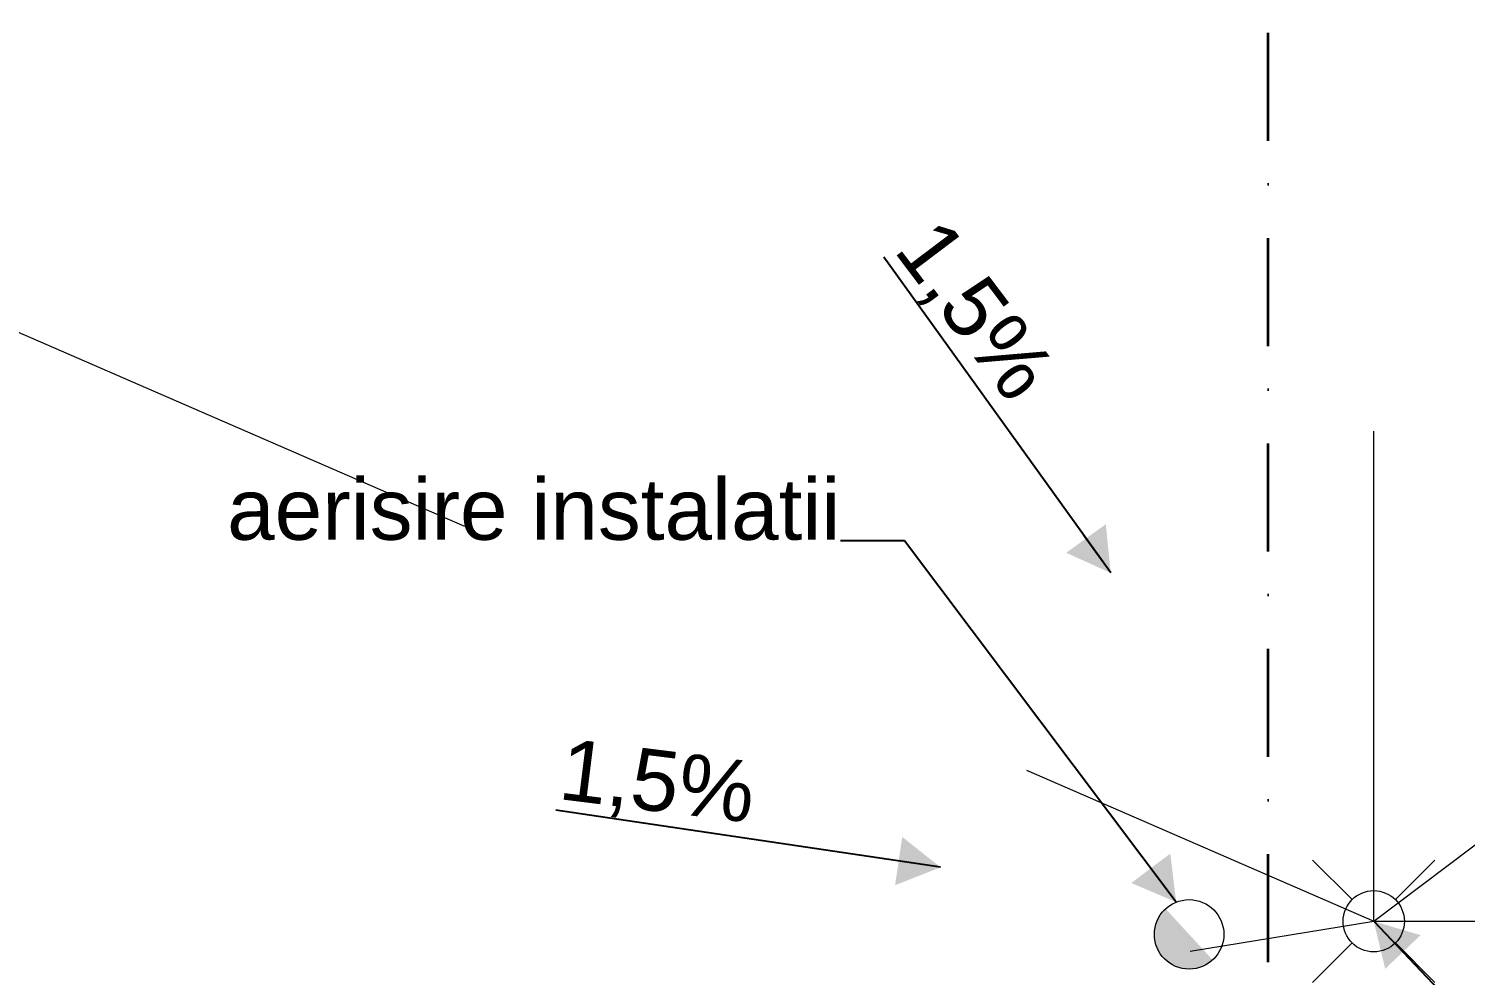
# Model space of a CAD drawing. Header units: millimetres. Extents: x 1322820 to 1391563, y 1051909 to 1098256.
# Drawn here: x 1364055 to 1366400, y 1090981 to 1092527 of the extents above; entities that cross this region are included whole.
import ezdxf
from ezdxf.enums import TextEntityAlignment as Align

# ---------------------------------------------------------------- set-up
doc = ezdxf.new("R2010")
doc.units = ezdxf.units.MM
doc.header["$MEASUREMENT"] = 0
doc.linetypes.add('AStair_dashed', pattern=[1800, 800, -1000])
doc.linetypes.add('Dot & Dashed', pattern=[335.138881, 176.388884, -88.194442, 0, -70.555556])
doc.layers.get('0').update_dxf_attribs({"true_color": 0x787878})
for name, color, linetype, lineweight, true_color in [('arhitectura - adnotatii_Pen_No__1', 7, 'Continuous', 13, 0x787878), ('arhitectura - desen 2D_Pen_No__2', 7, 'Continuous', 13, 0x787878), ('arhitectura - ghena_Pen_No__21', 7, 'Continuous', 20, 0x787878), ('instalatii - echipamente_Pen_No__21', 7, 'Continuous', 20, 0x787878), ('instalatii - echipamente_Pen_No__244', 7, 'Continuous', 13, 0x787878), ('New_arhitectura - axe_Pen_No__201', 7, 'Continuous', 35, 0x787878), ('New_arhitectura - desen 2D_Pen_No__2', 7, 'Continuous', 13, 0x787878)]:
    doc.layers.add(name, color=color, linetype=linetype, lineweight=lineweight, true_color=true_color)
doc.layers.add('arhitectura - ghena', color=7, linetype='Continuous', true_color=0x787878)
doc.layers.add('New_arhitectura - axe', color=7, linetype='Continuous', true_color=0x787878)
doc.styles.add('GENERATED_STYLE_1', font='arialbd.ttf')
doc.styles.add('GENERATED_STYLE_2', font='arial.ttf')
doc.dimstyles.new('GENERATED_STYLE__2', dxfattribs={"dimtxt": 0.18, "dimasz": 76, "dimexe": 0.18, "dimexo": 0.0625, "dimgap": 0.09, "dimtad": 0, "dimtih": 1, "dimtoh": 1, "dimdec": 4, "dimzin": 0, "dimdsep": 46, "dimcen": 0.09, "dimadec": 0, "dimazin": 0, "dimtfac": 1, "dimtdec": 4, "dimtmove": 0, "dimatfit": 3, "dimldrblk": 'ARROWHEAD_16', "dimfxl": 1, "dimtolj": 1, "dimtzin": 0, "dimarcsym": 0})

# ---------------------------------------------------------------- blocks, each defined once
blk = doc.blocks.new('Floor Drain Symbol 23_2')
at = {"layer": 'arhitectura - ghena_Pen_No__21', "color": 7, "linetype": 'Continuous', "lineweight": 20}
for p, q in [((64.6, 135.4), (0, 200)), ((135.4, 135.4), (200, 200)), ((64.6, 64.6), (0, 0)), ((135.4, 64.6), (200, 0))]:
    blk.add_line(p, q, dxfattribs=at)
at = {"layer": 'arhitectura - ghena_Pen_No__21', "color": 7, "linetype": 'Continuous', "lineweight": 20, "flags": 128}
blk.add_lwpolyline([(150, 100, 1), (50, 100, 1)], format="xyb", close=True, dxfattribs=at)
blk = doc.blocks.new('ARROWHEAD_16')
at = {"linetype": 'Continuous', "lineweight": 0}
blk.add_hatch(color=0, dxfattribs=at).paths.add_polyline_path([(-0.9093, 0.525), (0, 0), (-0.9093, -0.525)])
at = {"color": 0, "linetype": 'Continuous', "lineweight": 0}
blk.add_line((0, 0), (-1, 0), dxfattribs=at)
blk = doc.blocks.new('Standard grid marker')
at = {"layer": 'New_arhitectura - axe_Pen_No__201', "linetype": 'Dot & Dashed', "lineweight": 35}
blk.add_line((1000, 0), (43350, 0), dxfattribs=at)
at = {"layer": 'New_arhitectura - axe_Pen_No__201', "lineweight": 35, "style": 'GENERATED_STYLE_1'}
for tag, p in [('AC_MarkerText_1_0', (-106.1, 7.1)), ('AC_MarkerText_1_1', (44456, 7.1))]:
    blk.add_attdef(tag, text='', height=125, rotation=270, dxfattribs=at).set_placement(p, align=Align.MIDDLE_CENTER)
blk = doc.blocks.new('terasa')
at = {"layer": 'instalatii - echipamente_Pen_No__244', "linetype": 'Continuous', "lineweight": 13}
blk.add_hatch(color=256, dxfattribs=at).paths.add_polyline_path([(1365987.484, 1091006.821), (1365910.691, 1091090.262, 0.41421356), (1365907.367, 1091010.145, 0.41421356)])
at = {"layer": 'arhitectura - desen 2D_Pen_No__2', "linetype": 'AStair_dashed', "lineweight": 13}
blk.add_line((1365951.348, 1091020.6), (1366250.832, 1091069.561), dxfattribs=at)
at = {"layer": 'instalatii - echipamente_Pen_No__21', "linetype": 'Continuous', "lineweight": 20}
blk.add_circle((1365949.407, 1091048.191), 56.7, dxfattribs=at)
at = {"layer": 'New_arhitectura - desen 2D_Pen_No__2', "linetype": 'AStair_dashed', "lineweight": 13}
for p, q in [((1355778.539, 1095620.6), (1366250.832, 1091069.561)), ((1366250.832, 1091069.561), (1366250.832, 1095620.6)), ((1366250.832, 1091069.561), (1372278.547, 1095620.6)), ((1366250.832, 1091069.561), (1372383.841, 1091069.561)), ((1366250.832, 1091069.561), (1372278.547, 1084683.356))]:
    blk.add_line(p, q, dxfattribs=at)
at = {"layer": 'arhitectura - ghena', "linetype": 'Continuous', "lineweight": 13, "xscale": -1, "zscale": 1000}
blk.add_blockref('Floor Drain Symbol 23_2', (1366350.832, 1090969.561), dxfattribs=at)
at = {"layer": 'New_arhitectura - axe', "linetype": 'Continuous', "lineweight": 13, "zscale": 1000, "rotation": 90}
blk.add_blockref('Standard grid marker', (1366078.539, 1052120.65), dxfattribs=at)
at = {"layer": 'arhitectura - adnotatii_Pen_No__1', "linetype": 'Continuous', "lineweight": 13, "char_height": 100, "attachment_point": 7, "style": 'GENERATED_STYLE_2'}
for insert, rotation in [((1365450.677, 1092154.05), 307.053495), ((1364915.369, 1091250.951), 352.898048)]:
    blk.add_mtext('\\A1;1,5%', dxfattribs=dict(at, insert=insert, rotation=rotation))
at = {"layer": 'arhitectura - adnotatii_Pen_No__1', "linetype": 'Continuous', "lineweight": 13, "insert": (1365380.083, 1091691.015), "char_height": 100, "attachment_point": 9, "style": 'GENERATED_STYLE_2'}
blk.add_mtext('\\A1;aerisire instalatii', dxfattribs=at)
at = {"layer": 'arhitectura - adnotatii_Pen_No__1', "linetype": 'Continuous', "lineweight": 13, "annotation_type": 0, "has_hookline": 1, "hookline_direction": 1, "text_width": 294.611}
for points, horizontal_direction in [([(1365821.332, 1091638.421), (1365450.731, 1092153.978)], (0.60256, -0.798073, 0)), ([(1365543.509, 1091157.688), (1364915.458, 1091250.939)], (0.992328, -0.123635, 0))]:
    blk.add_leader(points, dimstyle='GENERATED_STYLE__2', dxfattribs=dict(at, horizontal_direction=horizontal_direction))
at = {"layer": 'arhitectura - adnotatii_Pen_No__1', "linetype": 'Continuous', "lineweight": 13, "annotation_type": 0, "has_hookline": 1}
for points, hookline_direction, text_width in [([(1365928.306, 1091100.819), (1365484.488, 1091691.015), (1365380.173, 1091691.015)], 1, 987.04), ([(1366250.832, 1091069.561), (1366509.572, 1090797.385), (1367913.097, 1090797.385)], 0, 1317.872)]:
    blk.add_leader(points, dimstyle='GENERATED_STYLE__2', dxfattribs=dict(at, hookline_direction=hookline_direction, text_width=text_width))

msp = doc.modelspace()

# ---------------------------------------------------------------- block references
msp.add_blockref('terasa', (0, 0))

doc.saveas('drawing.dxf')
